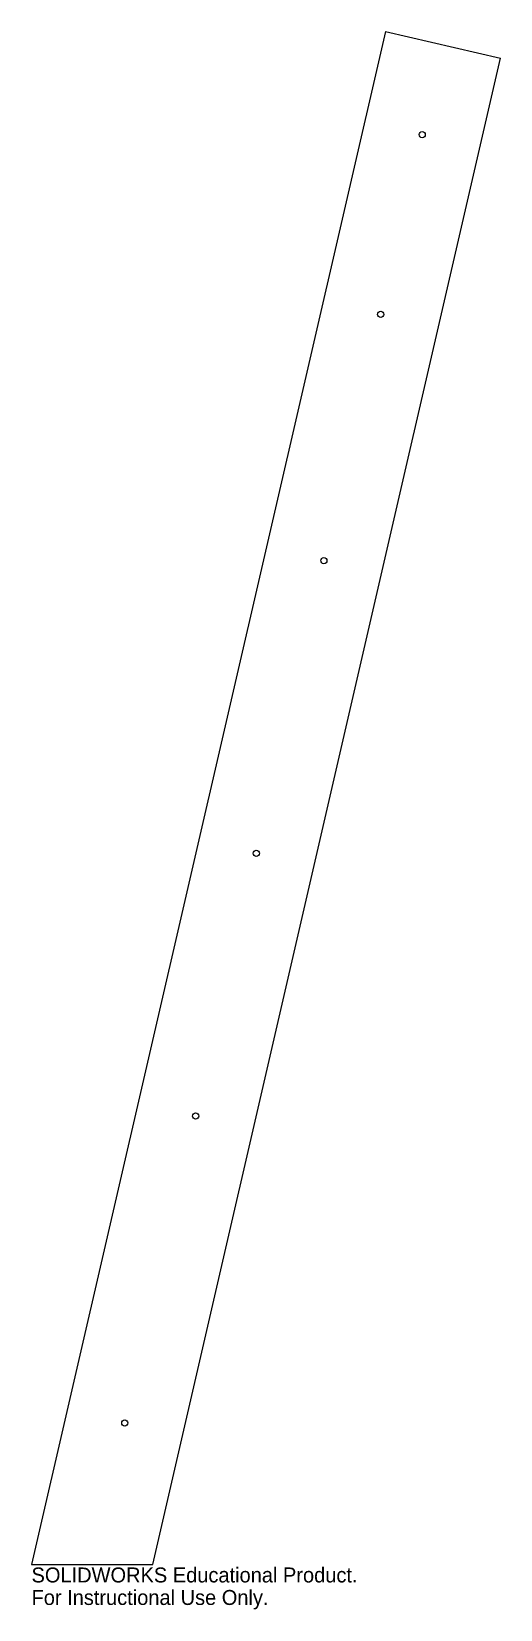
# Model space of a CAD drawing. Header units: inches. Extents: x 122.4 to 128.3, y 203.9 to 224.
import ezdxf

# ---------------------------------------------------------------- set-up
doc = ezdxf.new("R2010")
doc.units = ezdxf.units.IN
doc.header["$MEASUREMENT"] = 0
doc.styles.add('SLDTEXTSTYLE0', font='Arail.ttf')

msp = doc.modelspace()

# ---------------------------------------------------------------- linework, layer by layer
at = {"color": 1, "linetype": 'Continuous', "lineweight": 25}
for p, q in [((126.88, 223.987), (122.381, 204.5)), ((126.88, 223.987), (128.342, 223.65)), ((123.921, 204.5), (128.342, 223.65)), ((122.381, 204.5), (123.921, 204.5))]:
    msp.add_line(p, q, dxfattribs=at)
for centre, radius in [((127.347, 222.677), 0.0391), ((126.82, 220.392), 0.039), ((126.097, 217.26), 0.0391), ((125.238, 213.54), 0.0391), ((124.467, 210.2), 0.039), ((123.566, 206.298), 0.0391)]:
    msp.add_circle(centre, radius, dxfattribs=at)

# ---------------------------------------------------------------- texts
at = {"color": 7, "linetype": 'Continuous', "char_height": 0.1903, "attachment_point": 1, "style": 'SLDTEXTSTYLE0'}
for s, insert in [('SOLIDWORKS Educational Product.', (122.381, 204.46)), ('For Instructional Use Only.', (122.381, 204.174))]:
    msp.add_mtext(s, dxfattribs=dict(at, insert=insert))

doc.saveas('drawing.dxf')
